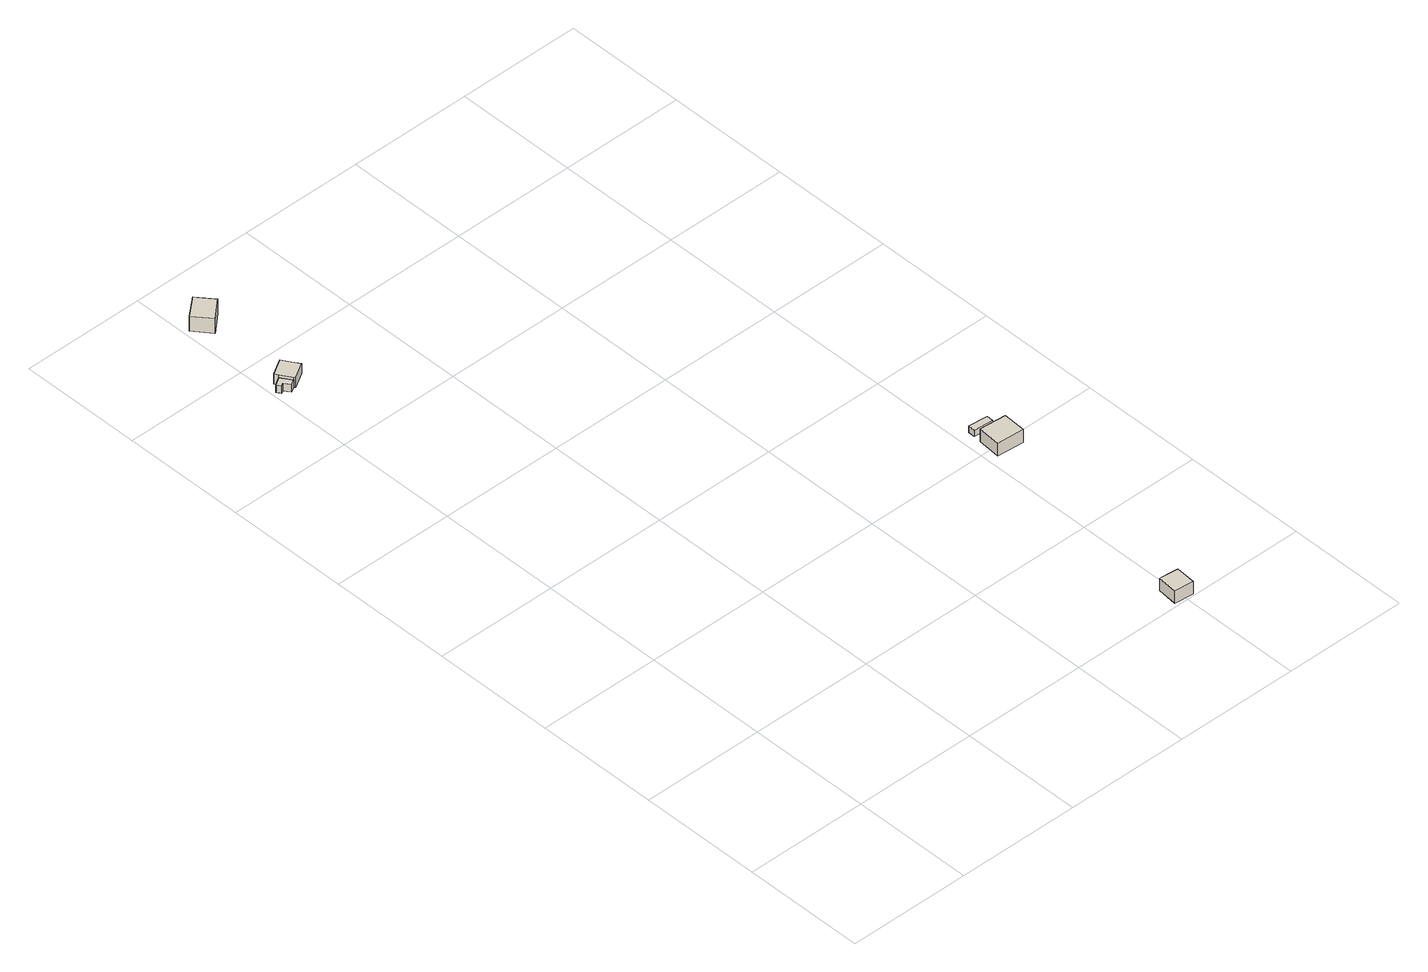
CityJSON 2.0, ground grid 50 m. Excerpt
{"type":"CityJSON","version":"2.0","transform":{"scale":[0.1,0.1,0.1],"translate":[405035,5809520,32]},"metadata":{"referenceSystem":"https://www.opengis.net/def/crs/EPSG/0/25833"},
"CityObjects":{
"building1":{"type":"Building","attributes":{"Gemeindeschluessel":"11000009","function":"31001_1010"},"address":[{"country":"Germany","locality":"Berlin","thoroughfareNumber":"53","thoroughfareName":"Grüne Trift am Walde"}],"children":["building1-1","building1-2"]},
"building1-1":{"type":"BuildingPart","attributes":{"BezugspunktDach":"2200","measuredHeight":5.53,"storeysAboveGround":1},"parents":["building1"],"geometry":[{"type":"MultiSurface","lod":"1","boundaries":[[[0,1,2,3,4,5,6]],[[7,8,9,10,11,12,13]],[[7,13,6,5]],[[8,7,5,4]],[[9,8,4,3]],[[10,9,3,2]],[[11,10,2,1]],[[14,15,11,1,0]],[[13,12,0,6]],[[16,12,11,15,14]]]}]},
"building1-2":{"type":"BuildingPart","attributes":{"BezugspunktDach":"2200","measuredHeight":3.28,"storeysAboveGround":1},"parents":["building1"],"geometry":[{"type":"Solid","lod":"1","boundaries":[[[[17,18,19,15,14,20]],[[12,11,21,22,23,24]],[[12,24,20,14]],[[21,11,15,19]],[[22,21,19,18]],[[23,22,18,17]],[[24,23,17,20]],[[14,15,11,12]]]]}]},
"building2":{"type":"Building","attributes":{"Gemeindeschluessel":"11000009","BezugspunktDach":"2200","function":"31001_1010","measuredHeight":8.74,"storeysAboveGround":1},"address":[{"country":"Germany","locality":"Berlin","thoroughfareNumber":"51","thoroughfareName":"Grüne Trift am Walde"}],"geometry":[{"type":"Solid","lod":"1","boundaries":[[[[25,26,27,28,29]],[[30,31,32,33,34]],[[30,34,29,28]],[[31,30,28,27]],[[32,31,27,26]],[[33,32,26,25]],[[34,33,25,29]]]]}]},
"building3":{"type":"Building","attributes":{"Gemeindeschluessel":"11000009","BezugspunktDach":"2200","function":"31001_2000","measuredHeight":6.21,"storeysAboveGround":1},"address":[{"country":"Germany","locality":"Berlin","thoroughfareNumber":"5 (4)","thoroughfareName":"Neue Wiesen"}],"geometry":[{"type":"Solid","lod":"1","boundaries":[[[[35,36,37,38,39]],[[40,41,42,43,44]],[[40,44,39,38]],[[41,40,38,37]],[[42,41,37,36]],[[43,42,36,35]],[[44,43,35,39]]]]}]},
"building4":{"type":"Building","attributes":{"Gemeindeschluessel":"11000009","BezugspunktDach":"2200","function":"31001_2000","measuredHeight":7.01,"storeysAboveGround":1},"address":[{"country":"Germany","locality":"Berlin","thoroughfareNumber":"5","thoroughfareName":"Neue Wiesen"}],"geometry":[{"type":"Solid","lod":"1","boundaries":[[[[45,46,47,48,49]],[[50,51,52,53,54]],[[50,54,49,48]],[[51,50,48,47]],[[52,51,47,46]],[[53,52,46,45]],[[54,53,45,49]]]]}]},
"building5":{"type":"Building","attributes":{"Gemeindeschluessel":"11000009","BezugspunktDach":"2200","function":"31001_2000","measuredHeight":3.1,"storeysAboveGround":1},"address":[{"country":"Germany","locality":"Berlin","thoroughfareNumber":"5 (2)","thoroughfareName":"Neue Wiesen"}],"geometry":[{"type":"Solid","lod":"1","boundaries":[[[[55,56,57,58]],[[59,60,61,62]],[[59,62,58,57]],[[60,59,57,56]],[[61,60,56,55]],[[62,61,55,58]]]]}]}
},
"vertices":[
[40,2858,65],[68,2816,65],[72,2810,65],[135,2848,65],[115,2880,65],[95,2912,65],[31,2873,65],[95,2912,21],[115,2880,21],[135,2848,21],[72,2810,21],[68,2816,21],[40,2858,21],[31,2873,21],[40,2858,54],[68,2816,54],[40,2858,51],
[19,2821,54],[30,2828,54],[47,2802,54],[8,2838,54],[47,2802,21],[30,2828,21],[19,2821,21],[8,2838,21],
[68,3196,84],[142,3260,84],[115,3293,84],[88,3326,84],[13,3263,84],[88,3326,18],[115,3293,18],[142,3260,18],[68,3196,18],[13,3263,18],
[1531,4,68],[1538,85,68],[1500,89,68],[1461,93,68],[1454,11,68],[1461,93,13],[1500,89,13],[1538,85,13],[1531,4,13],[1454,11,13],
[1650,951,66],[1653,998,66],[1655,1044,66],[1548,1053,66],[1540,960,66],[1548,1053,9],[1655,1044,9],[1653,998,9],[1650,951,9],[1540,960,9],
[1629,1078,38],[1631,1106,38],[1552,1113,38],[1550,1085,38],[1552,1113,10],[1631,1106,10],[1629,1078,10],[1550,1085,10]
]}
